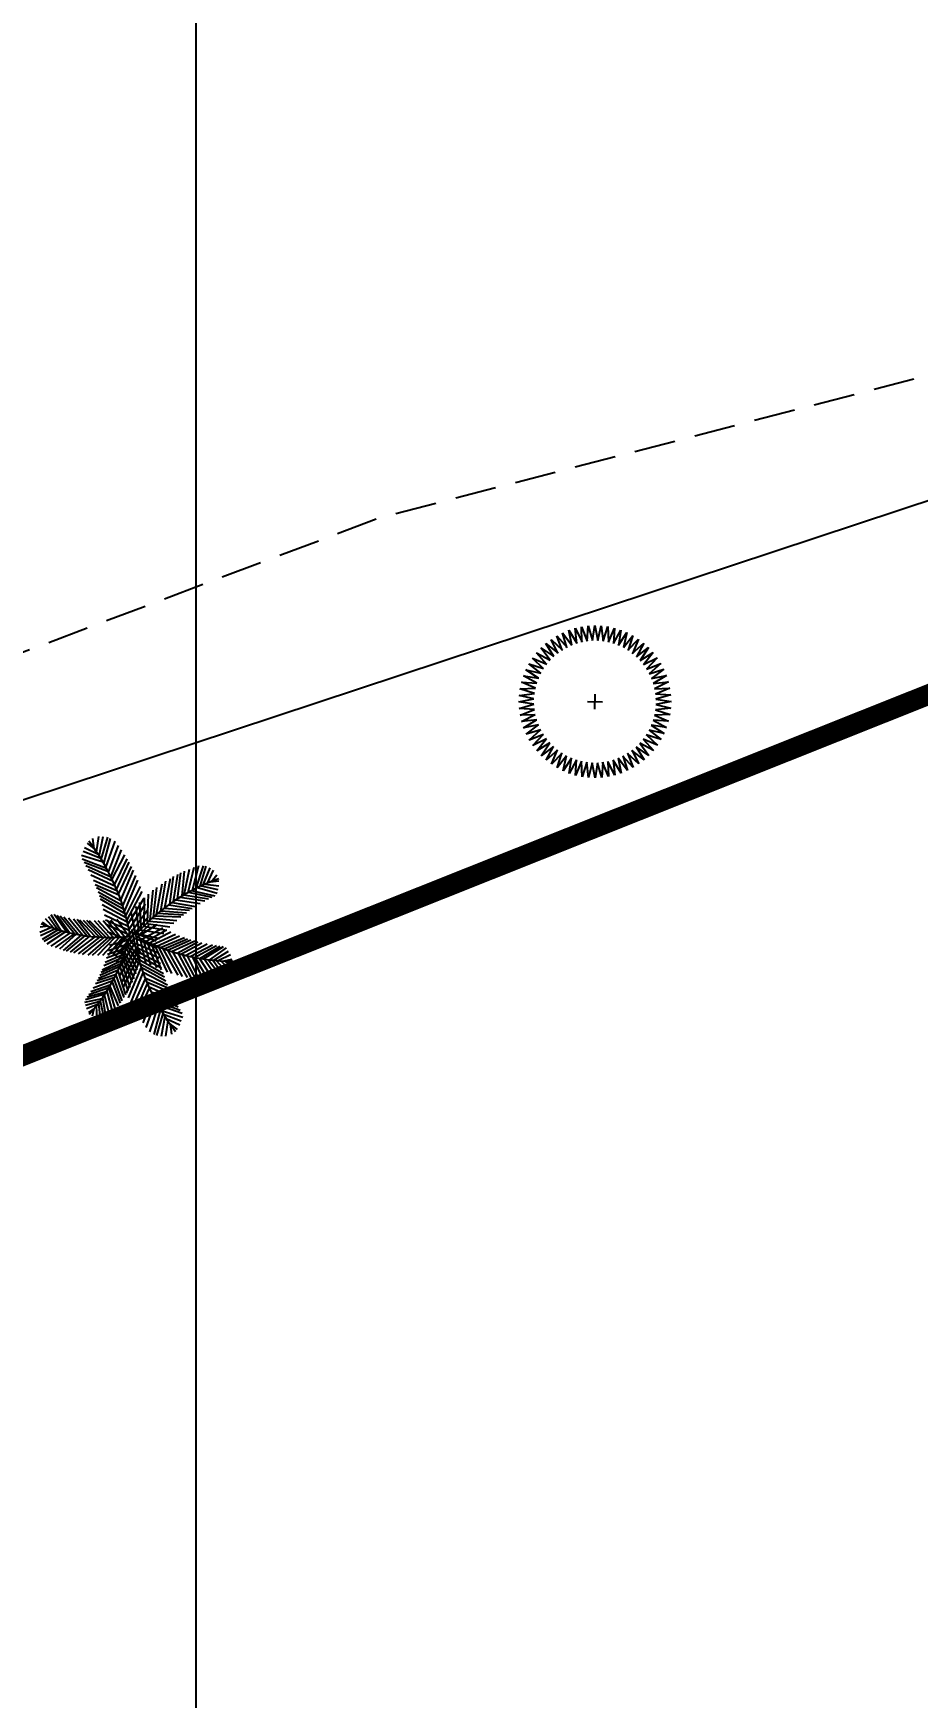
# Model space of a CAD drawing. Extents: x 352140 to 354978, y 6304672 to 6307963.
# Drawn here: x 352496.04 to 352517.53, y 6305729.55 to 6305769.97 of the extents above; entities that cross this region are included whole.
import ezdxf

# ---------------------------------------------------------------- set-up
doc = ezdxf.new("R2010")
doc.units = 0
for name, pattern in [('DASHDOT', [1, 0.5, -0.25, 0, -0.25]), ('DASHED', [19.05, 12.7, -6.35]), ('HIDDENX2', [0.75, 0.5, -0.25])]:
    doc.linetypes.add(name, pattern=pattern)
doc.layers.get('0').update_dxf_attribs({"linetype": 'CONTINUOUS'})
for name, color, linetype in [('02_Geo ext_Acotamiento', 7, 'CONTINUOUS'), ('03_S2_Pav ext_Borde vereda', 7, 'CONTINUOUS'), ('1-ACOPIO', 252, 'HIDDENX2'), ('1-CERCO', 252, 'CERCO_LINE'), ('1-coordenadas', 8, 'CONTINUOUS'), ('Z-CIRUE', 253, 'CONTINUOUS'), ('Z-PINO', 253, 'CONTINUOUS')]:
    doc.layers.add(name, color=color, linetype=linetype)
doc.layers.add('0_ASD_LINEA OFICIAL', color=253, linetype='DASHDOT', lineweight=20)
doc.styles.add('ROMANS', font='romans.shx', dxfattribs={"width": 0.75})
doc.linetypes.add('CERCO_LINE', pattern='A,0.5,-0.2,[" X ",STANDARD,S=0.1,R=0,X=-0.1,Y=-0.05],-0.25', length=0.95)
doc.dimstyles.new('Principal', dxfattribs={"dimscale": 0, "dimtxt": 2, "dimasz": 2, "dimexe": 1, "dimexo": 1, "dimtad": 1, "dimrnd": 0.05, "dimzin": 1, "dimtxsty": 'ROMANS', "dimcen": 2.5, "dimclrt": 2, "dimaunit": 2, "dimadec": 0, "dimazin": 0, "dimtfac": 1, "dimtmove": 0, "dimatfit": 3, "dimfxl": 1, "dimfxlon": 1, "dimarcsym": 0})

# ---------------------------------------------------------------- blocks, each defined once
blk = doc.blocks.new('COORDENADAS')
at = {"layer": '1-coordenadas'}
blk.add_line((320, -900.625), (320, -0.625), dxfattribs=at)
blk = doc.blocks.new('CIRUE')
at = {"linetype": 'Continuous'}
for p, q in [((-0.814, 1.661), (-0.583, 1.364)), ((-0.701, 1.307), (-0.814, 1.661)), ((-0.666, 1.726), (-0.462, 1.41)), ((-0.585, 1.363), (-0.666, 1.726)), ((-0.513, 1.777), (-0.337, 1.445)), ((-0.464, 1.409), (-0.513, 1.777)), ((-0.357, 1.815), (-0.21, 1.469)), ((-0.339, 1.444), (-0.357, 1.815)), ((-0.212, 1.468), (-0.197, 1.84)), ((-0.197, 1.84), (-0.081, 1.481)), ((-0.083, 1.481), (-0.036, 1.85)), ((-0.036, 1.85), (0.048, 1.483)), ((0.046, 1.483), (0.125, 1.846)), ((0.125, 1.846), (0.177, 1.473)), ((0.175, 1.473), (0.286, 1.828)), ((0.286, 1.828), (0.305, 1.452)), ((0.303, 1.452), (0.444, 1.796)), ((0.428, 1.42), (0.599, 1.75)), ((0.444, 1.796), (0.43, 1.42)), ((0.551, 1.378), (0.749, 1.692)), ((0.599, 1.75), (0.552, 1.377)), ((0.669, 1.324), (0.894, 1.62)), ((0.749, 1.692), (0.67, 1.324)), ((0.894, 1.62), (0.783, 1.26)), ((-1.333, 1.283), (-1.015, 1.082)), ((-1.106, 0.989), (-1.333, 1.283)), ((-1.217, 1.394), (-0.916, 1.167)), ((-1.016, 1.081), (-1.217, 1.394)), ((-1.09, 1.495), (-0.811, 1.242)), ((-0.918, 1.166), (-1.09, 1.495)), ((-0.956, 1.584), (-0.7, 1.308)), ((-0.813, 1.241), (-0.956, 1.584)), ((0.781, 1.261), (1.032, 1.536)), ((0.888, 1.188), (1.162, 1.44)), ((1.032, 1.536), (0.89, 1.187)), ((0.989, 1.106), (1.283, 1.333)), ((1.162, 1.44), (0.99, 1.105)), ((1.081, 1.016), (1.394, 1.217)), ((1.283, 1.333), (1.082, 1.015)), ((1.394, 1.217), (1.167, 0.916)), ((-1.62, 0.894), (-1.26, 0.783)), ((-1.324, 0.669), (-1.62, 0.894)), ((-1.536, 1.032), (-1.187, 0.89)), ((-1.261, 0.781), (-1.536, 1.032)), ((-1.44, 1.162), (-1.105, 0.99)), ((-1.188, 0.888), (-1.44, 1.162)), ((1.166, 0.918), (1.495, 1.09)), ((1.241, 0.813), (1.584, 0.956)), ((1.495, 1.09), (1.242, 0.811)), ((1.307, 0.701), (1.661, 0.814)), ((1.584, 0.956), (1.308, 0.7)), ((1.661, 0.814), (1.364, 0.583)), ((-1.796, 0.444), (-1.42, 0.43)), ((-1.452, 0.303), (-1.796, 0.444)), ((-1.75, 0.599), (-1.377, 0.552)), ((-1.42, 0.428), (-1.75, 0.599)), ((-1.692, 0.749), (-1.324, 0.67)), ((-1.378, 0.551), (-1.692, 0.749)), ((1.363, 0.585), (1.726, 0.666)), ((1.409, 0.464), (1.777, 0.513)), ((1.726, 0.666), (1.41, 0.462)), ((1.777, 0.513), (1.445, 0.337)), ((-1.85, -0.036), (-1.483, 0.048)), ((-1.846, 0.125), (-1.473, 0.177)), ((-1.483, 0.046), (-1.846, 0.125)), ((-1.828, 0.286), (-1.452, 0.305)), ((-1.473, 0.175), (-1.828, 0.286)), ((-0.185, 0), (0.185, 0)), ((0, -0.185), (0, 0.185)), ((1.444, 0.339), (1.815, 0.357)), ((1.468, 0.212), (1.84, 0.197)), ((1.815, 0.357), (1.469, 0.21)), ((1.84, 0.197), (1.481, 0.081)), ((1.481, 0.083), (1.85, 0.036)), ((1.85, 0.036), (1.483, -0.048)), ((-1.481, -0.083), (-1.85, -0.036)), ((-1.84, -0.197), (-1.481, -0.081)), ((-1.468, -0.212), (-1.84, -0.197)), ((-1.815, -0.357), (-1.469, -0.21)), ((-1.444, -0.339), (-1.815, -0.357)), ((-1.777, -0.513), (-1.445, -0.337)), ((1.828, -0.286), (1.452, -0.305)), ((1.452, -0.303), (1.796, -0.444)), ((1.846, -0.125), (1.473, -0.177)), ((1.473, -0.175), (1.828, -0.286)), ((1.483, -0.046), (1.846, -0.125)), ((-1.409, -0.464), (-1.777, -0.513)), ((-1.726, -0.666), (-1.41, -0.462)), ((-1.364, -0.585), (-1.726, -0.666)), ((-1.661, -0.814), (-1.364, -0.583)), ((-1.307, -0.701), (-1.661, -0.814)), ((-1.584, -0.956), (-1.308, -0.7)), ((1.62, -0.894), (1.26, -0.783)), ((1.261, -0.781), (1.536, -1.032)), ((1.324, -0.669), (1.62, -0.894)), ((1.692, -0.749), (1.324, -0.67)), ((1.75, -0.599), (1.377, -0.552)), ((1.378, -0.551), (1.692, -0.749)), ((1.42, -0.428), (1.75, -0.599)), ((1.796, -0.444), (1.42, -0.43)), ((-1.241, -0.813), (-1.584, -0.956)), ((-1.495, -1.09), (-1.242, -0.811)), ((-1.166, -0.918), (-1.495, -1.09)), ((-1.394, -1.217), (-1.167, -0.916)), ((-1.081, -1.016), (-1.394, -1.217)), ((-1.283, -1.333), (-1.082, -1.015)), ((-0.989, -1.106), (-1.283, -1.333)), ((-1.162, -1.44), (-0.99, -1.105)), ((-0.888, -1.188), (-1.162, -1.44)), ((-1.032, -1.536), (-0.89, -1.187)), ((1.217, -1.394), (0.916, -1.167)), ((0.918, -1.166), (1.09, -1.495)), ((1.333, -1.283), (1.015, -1.082)), ((1.016, -1.081), (1.217, -1.394)), ((1.44, -1.162), (1.105, -0.99)), ((1.106, -0.989), (1.333, -1.283)), ((1.536, -1.032), (1.187, -0.89)), ((1.188, -0.888), (1.44, -1.162)), ((-0.781, -1.261), (-1.032, -1.536)), ((-0.894, -1.62), (-0.783, -1.26)), ((-0.669, -1.324), (-0.894, -1.62)), ((-0.749, -1.692), (-0.67, -1.324)), ((-0.551, -1.378), (-0.749, -1.692)), ((-0.599, -1.75), (-0.552, -1.377)), ((-0.428, -1.42), (-0.599, -1.75)), ((-0.444, -1.796), (-0.43, -1.42)), ((-0.303, -1.452), (-0.444, -1.796)), ((-0.286, -1.828), (-0.305, -1.452)), ((-0.175, -1.473), (-0.286, -1.828)), ((-0.125, -1.846), (-0.177, -1.473)), ((-0.046, -1.483), (-0.125, -1.846)), ((0.036, -1.85), (-0.048, -1.483)), ((0.083, -1.481), (0.036, -1.85)), ((0.197, -1.84), (0.081, -1.481)), ((0.212, -1.468), (0.197, -1.84)), ((0.357, -1.815), (0.21, -1.469)), ((0.513, -1.777), (0.337, -1.445)), ((0.339, -1.444), (0.357, -1.815)), ((0.666, -1.726), (0.462, -1.41)), ((0.464, -1.409), (0.513, -1.777)), ((0.814, -1.661), (0.583, -1.364)), ((0.585, -1.364), (0.666, -1.726)), ((0.956, -1.584), (0.7, -1.308)), ((0.701, -1.307), (0.814, -1.661)), ((1.09, -1.495), (0.811, -1.242)), ((0.813, -1.241), (0.956, -1.584))]:
    blk.add_line(p, q, dxfattribs=at)
blk = doc.blocks.new('PINO')
for p, q in [((-0.8, 1.866), (-1.232, 2.026)), ((-0.866, 1.965), (-1.202, 2.122)), ((-0.957, 2.096), (-1.131, 2.236)), ((-0.968, 2.105), (-0.998, 2.346)), ((-0.904, 2.021), (-0.856, 2.396)), ((-0.837, 1.922), (-0.751, 2.403)), ((-0.787, 1.844), (-0.636, 2.383)), ((-0.724, 1.743), (-0.568, 2.356)), ((-0.67, 1.651), (-0.46, 2.291)), ((-0.604, 1.533), (-0.377, 2.187)), ((-0.547, 1.425), (-0.298, 2.08)), ((-0.744, 1.775), (-1.27, 1.933)), ((-0.656, 1.627), (-1.253, 1.84)), ((-0.609, 1.543), (-1.204, 1.762)), ((-0.541, 1.414), (-1.156, 1.682)), ((-0.518, 1.369), (-0.216, 1.961)), ((-0.453, 1.234), (-0.158, 1.87)), ((-0.402, 1.12), (-0.11, 1.791)), ((-0.355, 1.007), (-0.05, 1.685)), ((1.24, 1.019), (1.359, 1.644)), ((1.336, 1.075), (1.471, 1.689)), ((1.443, 1.135), (1.584, 1.731)), ((1.528, 1.18), (1.699, 1.73)), ((1.625, 1.229), (1.765, 1.718)), ((1.701, 1.265), (1.863, 1.679)), ((1.8, 1.31), (1.941, 1.624)), ((-0.491, 1.314), (-1.101, 1.587)), ((-0.434, 1.191), (-1.034, 1.46)), ((-0.384, 1.079), (-0.969, 1.325)), ((-0.344, 0.981), (-0.925, 1.228)), ((-0.297, 0.859), (-0.002, 1.595)), ((-0.249, 0.725), (0.06, 1.469)), ((-0.205, 0.59), (0.11, 1.357)), ((0.578, 0.533), (0.699, 1.278)), ((0.677, 0.617), (0.791, 1.34)), ((0.777, 0.698), (0.898, 1.409)), ((0.893, 0.786), (0.978, 1.456)), ((0.983, 0.851), (1.075, 1.509)), ((1.077, 0.915), (1.15, 1.548)), ((1.192, 0.989), (1.238, 1.591)), ((1.646, 1.239), (2.057, 1.158)), ((1.744, 1.285), (2.079, 1.247)), ((1.877, 1.343), (2.079, 1.369)), ((1.89, 1.345), (2.027, 1.517)), ((-0.288, 0.836), (-0.893, 1.151)), ((-0.249, 0.725), (-0.853, 1.05)), ((-0.22, 0.637), (-0.819, 0.956)), ((-0.188, 0.533), (-0.792, 0.877)), ((-0.172, 0.481), (0.174, 1.198)), ((-0.142, 0.372), (0.217, 1.079)), ((-0.119, 0.28), (0.267, 0.923)), ((0.211, 0.176), (0.166, 0.815)), ((0.277, 0.247), (0.276, 0.927)), ((0.364, 0.334), (0.371, 1.016)), ((0.426, 0.395), (0.484, 1.113)), ((0.501, 0.465), (0.574, 1.185)), ((0.95, 0.827), (1.519, 0.74)), ((1.041, 0.891), (1.634, 0.814)), ((1.144, 0.958), (1.747, 0.88)), ((1.23, 1.012), (1.834, 0.928)), ((1.344, 1.08), (1.91, 0.967)), ((1.42, 1.123), (1.985, 1.004)), ((1.559, 1.196), (2.042, 1.068)), ((-1.824, 0.127), (-2.049, 0.429)), ((-1.74, 0.103), (-1.985, 0.48)), ((-1.603, 0.068), (-1.908, 0.488)), ((-1.527, 0.051), (-1.836, 0.467)), ((-1.409, 0.027), (-1.762, 0.448)), ((-1.319, 0.011), (-1.675, 0.427)), ((-0.16, 0.436), (-0.749, 0.738)), ((-0.13, 0.327), (-0.72, 0.632)), ((-0.106, 0.229), (-0.686, 0.494)), ((-0.088, 0.148), (0.305, 0.785)), ((-0.066, 0.044), (0.344, 0.617)), ((-0.048, -0.055), (0.371, 0.471)), ((0.082, 0.031), (-0.042, 0.573)), ((0.15, 0.108), (0.075, 0.715)), ((0.47, 0.436), (1.07, 0.39)), ((0.538, 0.498), (1.17, 0.477)), ((0.612, 0.563), (1.228, 0.526)), ((0.677, 0.617), (1.3, 0.582)), ((0.76, 0.685), (1.379, 0.642)), ((0.872, 0.77), (1.44, 0.686)), ((-1.97, 0.172), (-2.253, 0.048)), ((-2.051, 0.203), (-2.246, 0.171)), ((-1.876, 0.143), (-2.234, -0.036)), ((-1.804, 0.121), (-2.192, -0.122)), ((-2.041, 0.197), (-2.191, 0.301)), ((-1.71, 0.095), (-2.155, -0.169)), ((-1.917, 0.155), (-2.118, 0.383)), ((-1.625, 0.074), (-2.079, -0.239)), ((-1.518, 0.049), (-1.978, -0.28)), ((-1.42, 0.029), (-1.876, -0.317)), ((-1.369, 0.02), (-1.764, -0.354)), ((-1.248, 0), (-1.679, -0.379)), ((-1.21, -0.005), (-1.559, 0.404)), ((-1.11, -0.018), (-1.438, 0.384)), ((-1.024, -0.027), (-1.352, 0.372)), ((-0.897, -0.037), (-1.285, 0.364)), ((-0.801, -0.043), (-1.196, 0.357)), ((-0.726, -0.045), (-1.114, 0.351)), ((-0.637, -0.047), (-1.046, 0.348)), ((-0.554, -0.046), (-0.927, 0.347)), ((-0.462, -0.044), (-0.837, 0.348)), ((-0.379, -0.04), (-0.721, 0.353)), ((-0.084, 0.131), (-0.66, 0.372)), ((-0.059, 0.009), (-0.64, 0.262)), ((-0.297, -0.035), (-0.619, 0.361)), ((-0.035, -0.126), (-0.614, 0.086)), ((-0.195, -0.026), (-0.528, 0.371)), ((-0.009, 0.132), (-0.433, -0.31)), ((0.011, 0.021), (-0.403, -0.51)), ((-0.084, -0.014), (-0.384, 0.392)), ((-0.029, -0.167), (0.4, 0.27)), ((-0.002, 0.091), (0.579, -0.115)), ((0.107, 0.059), (0.656, -0.051)), ((0.121, -0.019), (0.594, 0.283)), ((0.189, 0.152), (0.759, 0.072)), ((0.232, -0.076), (0.735, 0.205)), ((0.267, 0.236), (0.828, 0.149)), ((0.33, 0.301), (0.905, 0.231)), ((0.334, -0.125), (0.826, 0.159)), ((0.396, 0.365), (0.997, 0.322)), ((0.417, -0.163), (0.928, 0.111)), ((0.501, -0.2), (1.046, 0.059)), ((0.597, -0.239), (1.139, 0.022)), ((-1.147, -0.014), (-1.606, -0.398)), ((-1.047, -0.025), (-1.509, -0.421)), ((-0.917, -0.036), (-1.427, -0.437)), ((-0.801, -0.043), (-1.314, -0.457)), ((-0.685, -0.046), (-1.215, -0.47)), ((-0.592, -0.047), (-1.075, -0.484)), ((-0.5, -0.045), (-0.972, -0.49)), ((-0.422, -0.042), (-0.838, -0.493)), ((-0.311, -0.036), (-0.72, -0.491)), ((-0.166, -0.374), (-0.624, -0.554)), ((-0.144, -0.3), (-0.599, -0.461)), ((-0.224, -0.029), (-0.579, -0.483)), ((-0.12, -0.206), (-0.579, -0.377)), ((-0.096, -0.103), (-0.551, -0.242)), ((-0.142, -0.021), (-0.459, -0.471)), ((0.03, -0.078), (-0.374, -0.656)), ((0.053, -0.182), (-0.333, -0.823)), ((-0.05, -0.01), (-0.294, -0.447)), ((0.085, -0.314), (-0.293, -0.961)), ((-0.148, -0.312), (0.128, -0.821)), ((-0.127, -0.233), (0.165, -0.692)), ((-0.108, -0.157), (0.193, -0.581)), ((-0.089, -0.072), (0.223, -0.427)), ((0.023, -0.043), (0.606, -0.29)), ((0.049, -0.166), (0.628, -0.401)), ((0.072, -0.263), (0.655, -0.522)), ((0.088, -0.001), (0.168, -0.552)), ((0.097, -0.361), (0.69, -0.66)), ((0.179, -0.049), (0.329, -0.642)), ((0.261, -0.09), (0.45, -0.702)), ((0.348, -0.132), (0.593, -0.766)), ((0.461, -0.182), (0.714, -0.815)), ((0.541, -0.216), (0.854, -0.865)), ((0.636, -0.254), (0.964, -0.899)), ((0.682, -0.272), (1.264, -0.023)), ((0.732, -0.29), (1.115, -0.94)), ((0.775, -0.305), (1.336, -0.048)), ((0.855, -0.333), (1.423, -0.074)), ((0.855, -0.333), (1.223, -0.965)), ((0.957, -0.365), (1.518, -0.101)), ((0.978, -0.372), (1.348, -0.99)), ((1.092, -0.405), (1.591, -0.12)), ((1.185, -0.429), (1.685, -0.142)), ((1.293, -0.455), (1.819, -0.169)), ((1.414, -0.481), (1.947, -0.19)), ((1.514, -0.501), (2.047, -0.203)), ((1.645, -0.522), (2.131, -0.213)), ((1.731, -0.535), (2.214, -0.22)), ((1.887, -0.553), (2.291, -0.258)), ((1.984, -0.561), (2.337, -0.337)), ((-0.297, -0.751), (-0.777, -0.976)), ((-0.271, -0.684), (-0.747, -0.905)), ((-0.241, -0.605), (-0.722, -0.845)), ((-0.216, -0.532), (-0.683, -0.74)), ((-0.188, -0.449), (-0.656, -0.659)), ((-0.297, -0.751), (-0.09, -1.338)), ((-0.257, -0.648), (-0.047, -1.254)), ((0.11, -0.406), (-0.242, -1.117)), ((-0.227, -0.566), (0.009, -1.134)), ((-0.199, -0.483), (0.048, -1.044)), ((0.141, -0.515), (-0.198, -1.235)), ((-0.177, -0.413), (0.093, -0.925)), ((0.175, -0.623), (-0.132, -1.394)), ((0.22, -0.758), (-0.081, -1.505)), ((0.128, -0.47), (0.72, -0.766)), ((0.157, -0.567), (0.765, -0.904)), ((0.19, -0.67), (0.793, -0.983)), ((0.22, -0.758), (0.828, -1.077)), ((1.117, -0.412), (1.44, -1.005)), ((1.225, -0.439), (1.549, -1.02)), ((1.335, -0.465), (1.633, -1.029)), ((1.469, -0.492), (1.731, -1.037)), ((1.525, -0.503), (1.862, -1.043)), ((1.635, -0.521), (1.983, -1.045)), ((1.756, -0.538), (2.104, -1.042)), ((1.852, -0.549), (2.21, -0.999)), ((1.961, -0.559), (2.267, -0.965)), ((2.044, -0.566), (2.345, -0.893)), ((2.092, -0.569), (2.39, -0.412)), ((2.153, -0.572), (2.398, -0.813)), ((2.237, -0.575), (2.434, -0.526)), ((2.249, -0.572), (2.44, -0.682)), ((-0.509, -1.194), (-0.991, -1.379)), ((-0.459, -1.102), (-0.934, -1.284)), ((-0.416, -1.018), (-0.878, -1.183)), ((-0.381, -0.944), (-0.84, -1.11)), ((-0.332, -0.835), (-0.812, -1.052)), ((-0.476, -1.135), (-0.275, -1.638)), ((-0.432, -1.049), (-0.235, -1.579)), ((-0.391, -0.964), (-0.184, -1.5)), ((-0.339, -0.852), (-0.143, -1.432)), ((0.269, -0.891), (-0.018, -1.63)), ((0.329, -1.039), (0.031, -1.72)), ((0.378, -1.151), (0.092, -1.825)), ((0.261, -0.868), (0.869, -1.177)), ((0.318, -1.012), (0.902, -1.254)), ((0.359, -1.11), (0.946, -1.35)), ((-0.723, -1.54), (-1.136, -1.639)), ((-0.649, -1.429), (-1.119, -1.568)), ((-0.771, -1.607), (-1.111, -1.712)), ((-0.61, -1.366), (-1.078, -1.51)), ((-0.551, -1.27), (-1.037, -1.451)), ((-0.76, -1.591), (-0.666, -2.013)), ((-0.707, -1.515), (-0.613, -1.995)), ((-0.661, -1.447), (-0.526, -1.95)), ((-0.605, -1.359), (-0.458, -1.873)), ((-0.557, -1.278), (-0.392, -1.794)), ((-0.532, -1.236), (-0.324, -1.705)), ((0.43, -1.264), (0.141, -1.903)), ((0.497, -1.399), (0.2, -1.994)), ((0.525, -1.455), (0.283, -2.112)), ((0.584, -1.562), (0.364, -2.218)), ((0.41, -1.221), (1.013, -1.484)), ((0.469, -1.344), (1.082, -1.61)), ((0.519, -1.443), (1.137, -1.705)), ((0.589, -1.572), (1.186, -1.785)), ((-0.826, -1.681), (-1.092, -1.788)), ((-0.902, -1.778), (-1.042, -1.879)), ((-0.911, -1.785), (-0.944, -1.969)), ((-0.858, -1.722), (-0.837, -2.014)), ((-0.802, -1.649), (-0.756, -2.024)), ((0.651, -1.679), (0.447, -2.321)), ((0.706, -1.77), (0.556, -2.385)), ((0.77, -1.871), (0.625, -2.411)), ((0.636, -1.655), (1.236, -1.862)), ((0.726, -1.803), (1.254, -1.955)), ((0.821, -1.948), (0.74, -2.43)), ((0.784, -1.892), (1.217, -2.048)), ((0.85, -1.991), (1.188, -2.145)), ((0.889, -2.046), (0.845, -2.422)), ((0.943, -2.121), (1.119, -2.26)), ((0.954, -2.13), (0.986, -2.37))]:
    blk.add_line(p, q)
for centre, radius, start, end in [((-5.223, -0.976), 5.257, 8.5439, 38.2906), ((3.723, -3.065), 4.779, 110.1895, 139.9362), ((-0.615, 4.254), 4.301, 248.0996, 277.8463), ((5.176, 0.996), 5.257, 189.1509, 218.8976), ((2.361, 4.203), 4.779, 241.292, 271.0387), ((-4.062, 0.774), 4.062, 318.5391, 348.2858)]:
    blk.add_arc(centre, radius, start, end)
blk = doc.blocks.new('*D1356')
at = {"layer": '02_Geo ext_Acotamiento', "color": 0, "lineweight": -2, "transparency": 16777216}
blk.add_line((352474.093, 6305972.205), (352473.119, 6305978.179), dxfattribs=at)
at = {"layer": '02_Geo ext_Acotamiento', "color": 0, "transparency": 16777216}
blk.add_solid([(352473.283, 6305978.206), (352472.954, 6305978.153), (352472.958, 6305979.166)], dxfattribs=at)
at = {"layer": '02_Geo ext_Acotamiento', "color": 2, "transparency": 16777216, "insert": (352474.582, 6305974.845), "char_height": 1, "attachment_point": 5, "rotation": 279.2575, "style": 'ROMANS'}
blk.add_mtext('R765,10', dxfattribs=at)
blk = doc.blocks.new('A$C27410629')
at = {"layer": '0_ASD_LINEA OFICIAL', "ltscale": 8, "const_width": 0.5}
blk.add_lwpolyline([(329.815, 1226.935), (341.22, 1148.869), (238.195, 1105.634), (291.49, 983.299), (321.978, 995.446), (326.454, 996.533), (296.029, 1064.505), (308.046, 1069.695), (363.611, 1093.689), (361.431, 1107.626), (353.439, 1158.713), (341.91, 1227.807, -0.046618), (405.464, 1246.359), (405.095, 1249.329)], format="xyb", dxfattribs=at)

msp = doc.modelspace()

# ---------------------------------------------------------------- linework, layer by layer
at = {"layer": '1-ACOPIO', "ltscale": 2, "flags": 128}
msp.add_lwpolyline([(352450.751, 6305737.575), (352457.975, 6305739.524), (352466.583, 6305745.938), (352475.916, 6305748.357), (352482.482, 6305751.029), (352493.443, 6305754.061), (352504.449, 6305758.21), (352518.802, 6305761.933), (352528.241, 6305765.237), (352538.24, 6305767.313), (352547.496, 6305771.467), (352557.026, 6305771.731), (352565.171, 6305774.52), (352575.3, 6305776.573), (352575.671, 6305780.638), (352576.652, 6305789.475), (352577.88, 6305797.391), (352578.714, 6305806.375), (352575.487, 6305808.178), (352564.134, 6305804.882), (352554.108, 6305802.536), (352542.576, 6305798.093), (352531.509, 6305794.931), (352522.924, 6305790.812), (352510.912, 6305785.835), (352501.748, 6305784.339), (352491.437, 6305782.799), (352482.025, 6305780.215), (352472.323, 6305776.973), (352464.136, 6305774.411), (352457.401, 6305772.041), (352450.072, 6305782.659), (352447.321, 6305788.646), (352448.914, 6305796.064), (352448.942, 6305806.548), (352444.507, 6305814.271), (352438.054, 6305819.282)], dxfattribs=at)
at = {"layer": '1-CERCO', "ltscale": 6, "flags": 128}
msp.add_lwpolyline([(352494.846, 6305751.051), (352520.106, 6305759.393)], dxfattribs=at)

# ---------------------------------------------------------------- block references
at = {"color": 252, "linetype": 'DASHED'}
msp.add_blockref('COORDENADAS', (352180, 6306200.625), dxfattribs=at)
at = {"layer": '03_S2_Pav ext_Borde vereda', "linetype": 'Continuous'}
msp.add_blockref('A$C27410629', (352203.962, 6304761.714), dxfattribs=at)
at = {"layer": 'Z-CIRUE', "rotation": 359.090101839884}
msp.add_blockref('CIRUE', (352509.689, 6305753.742), dxfattribs=at)
at = {"layer": 'Z-PINO', "rotation": 359.090101839884}
msp.add_blockref('PINO', (352498.451, 6305748.056), dxfattribs=at)

# ---------------------------------------------------------------- dimensions: what is measured, and where the dimension line sits
at = {"layer": '02_Geo ext_Acotamiento'}
dim = msp.add_radius_dim(center=(352596.042, 6305224.025), mpoint=(352472.958, 6305979.166), dimstyle='Principal', override={"dimscale": 0, "dimaunit": 0, "dimfxl": 0.22, "dimarcsym": 1}, dxfattribs=at)
dim.commit()
dim.dimension.update_dxf_attribs({"geometry": '*D1356', "text_midpoint": (352473.686, 6305974.698), "dimtype": 164})

doc.saveas('drawing.dxf')
